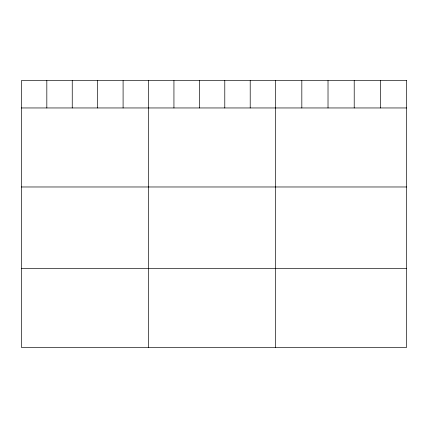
<?xml version="1.0" encoding="UTF-8"?>
<svg xmlns="http://www.w3.org/2000/svg" width="428" height="428" viewBox="0 0 428 428"><rect width="100%" height="100%" fill="white"/><g stroke="black" fill="none" stroke-linecap="round" stroke-linejoin="round"><path stroke-width="0.64" d="M21.4 107.958L406.6 107.958M21.4 186.977L406.6 186.977M21.4 268.388L406.6 268.388M380.406 80.592L380.406 107.958M354.213 80.592L354.213 107.958M328.019 80.592L328.019 107.958M301.826 80.592L301.826 107.958M275.632 80.592L275.632 347.408M250.209 80.592L250.209 107.958M224.786 80.592L224.786 107.958M199.362 80.592L199.362 107.958M173.939 80.592L173.939 107.958M148.516 80.592L148.516 347.408M123.093 80.592L123.093 107.958M97.67 80.592L97.67 107.958M72.246 80.592L72.246 107.958M46.823 80.592L46.823 107.958M406.6 80.592L21.4 80.592L21.4 347.408L406.6 347.408L406.6 80.592"/></g></svg>
